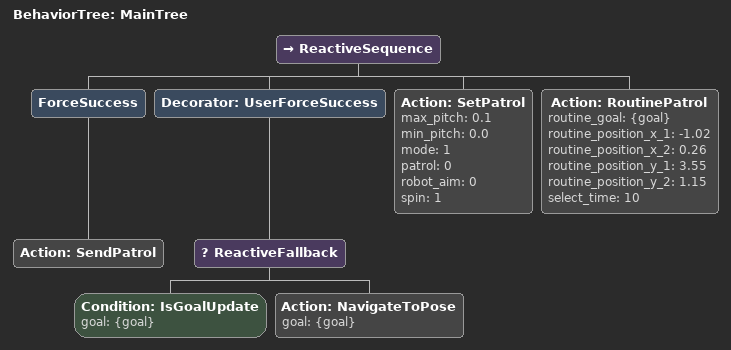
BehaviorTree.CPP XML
<?xml version="1.0"?>
<root main_tree_to_execute="MainTree">
    <BehaviorTree ID="MainTree">
        <ReactiveSequence>
            <ForceSuccess>
                <Action ID="SendPatrol"/>
            </ForceSuccess>
            <Decorator ID="UserForceSuccess">
                <ReactiveFallback>
                    <Condition ID="IsGoalUpdate" goal="{goal}"/>
                    <Action ID="NavigateToPose" goal="{goal}"/>
                </ReactiveFallback>
            </Decorator>
            <Action ID="SetPatrol" max_pitch="0.1" min_pitch="0.0" mode="1" patrol="0" robot_aim="0" spin="1"/>
            <Action ID="RoutinePatrol" routine_goal="{goal}" routine_position_x_1="-1.02" routine_position_x_2="0.26" routine_position_y_1="3.55" routine_position_y_2="1.15" select_time="10"/>
        </ReactiveSequence>
    </BehaviorTree>
</root>
